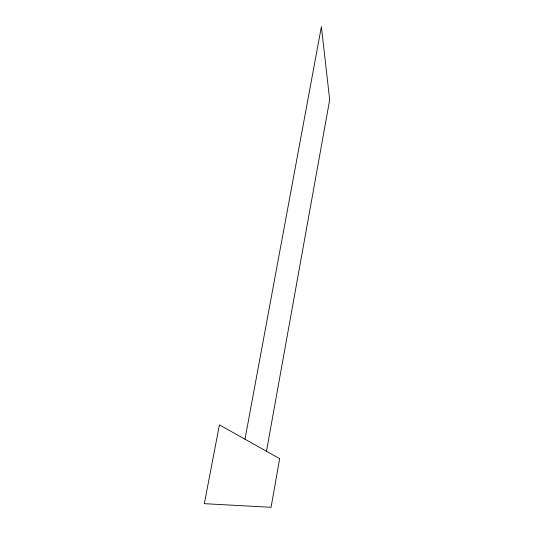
<?xml version="1.0" encoding="UTF-8"?>
<svg xmlns="http://www.w3.org/2000/svg" width="534" height="534" viewBox="0 0 534 534"><rect width="100%" height="100%" fill="white"/><g stroke="black" fill="none" stroke-linecap="round" stroke-linejoin="round"><path stroke-width="0.8" d="M266.479 451.27L329.685 99.811L321.395 26.7L244.986 439.208M279.662 458.666L271.078 507.3L204.315 503.675L219.427 424.864L279.662 458.666"/></g></svg>
